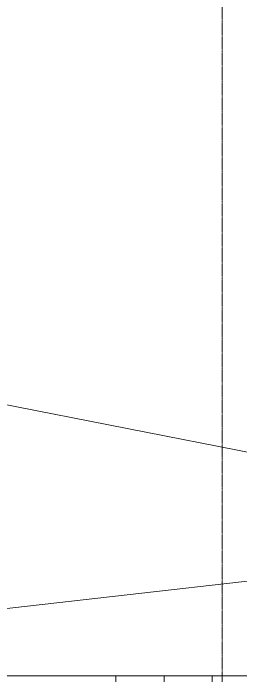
# Model space of a CAD drawing. Header units: inches. Extents: x -23565 to -43, y -324 to 853.
# Drawn here: x -18931.5 to -18846.3, y 0 to 247.6 of the extents above; entities that cross this region are included whole.
import ezdxf

# ---------------------------------------------------------------- set-up
doc = ezdxf.new("R2010")
doc.units = ezdxf.units.IN
doc.header["$MEASUREMENT"] = 0
doc.linetypes.add('Dash Dot 3_16_', pattern=[0.3125, 0.1875, -0.0625, 0, -0.0625])
doc.linetypes.add('Grid Line 1_2_', pattern=[0.875, 0.5, -0.125, 0.125, -0.125])
for name, color, linetype, lineweight in [('A-ANNO-IDEN', 131, 'Continuous', 9), ('A-ANNO-SYMB', 150, 'Continuous', 9), ('A-FLOR-LEVL', 51, 'Continuous', 9), ('C-TOPO', 7, 'Continuous', 13)]:
    doc.layers.add(name, color=color, linetype=linetype, lineweight=lineweight)

msp = doc.modelspace()

# ---------------------------------------------------------------- hatches: boundary and pattern name
at = {"layer": 'C-TOPO', "lineweight": 9}
h = msp.add_hatch(dxfattribs=at)
h.set_pattern_fill('FP_15', color=8, style=0, pattern_type=2)
h.set_pattern_definition([(0, (-33539.073, 67.247), (48, 48), [48, -48]), (0, (-33539.073, 85.247), (48, 48), [48, -48]), (0, (-33539.073, 103.247), (48, 48), [48, -48]), (90, (-33533.073, 109.247), (-48, 48), [48, -48]), (90, (-33515.073, 109.247), (-48, 48), [48, -48]), (90, (-33497.073, 109.247), (-48, 48), [48, -48])])
h.paths.add_polyline_path([(-18914.50595, -79.828), (-18823.42795, -79.828), (-18823.42795, -48), (-18838.42795, -48), (-18838.42795, -36), (-18837.42795, -36), (-18837.42795, 0), (-18914.50595, 0), (-18914.50595, -43.37533)], flags=0)

# ---------------------------------------------------------------- linework, layer by layer
at = {"layer": 'A-ANNO-IDEN', "color": 153}
for p, q in [((-18761.81215, 67.52219), (-19040.50092, 122.00774)), ((-18784.94406, 42.02949), (-19040.50092, 13.09705))]:
    msp.add_line(p, q, dxfattribs=at)
at = {"layer": 'A-ANNO-SYMB', "linetype": 'Dash Dot 3_16_'}
msp.add_line((-18853.26546, 274.32313), (-18853.26546, -52.07518), dxfattribs=at)
at = {"layer": 'A-FLOR-LEVL', "linetype": 'Grid Line 1_2_'}
msp.add_line((-19107.86138, 0), (-13619.10115, 0), dxfattribs=at)
at = {"layer": 'C-TOPO'}
msp.add_line((-18837.42795, 0), (-18914.50595, 0), dxfattribs=at)
at = {"layer": 'C-TOPO', "color": 8, "lineweight": 9}
msp.add_line((-18837.42795, 0), (-18914.50595, 0), dxfattribs=at)

doc.saveas('drawing.dxf')
